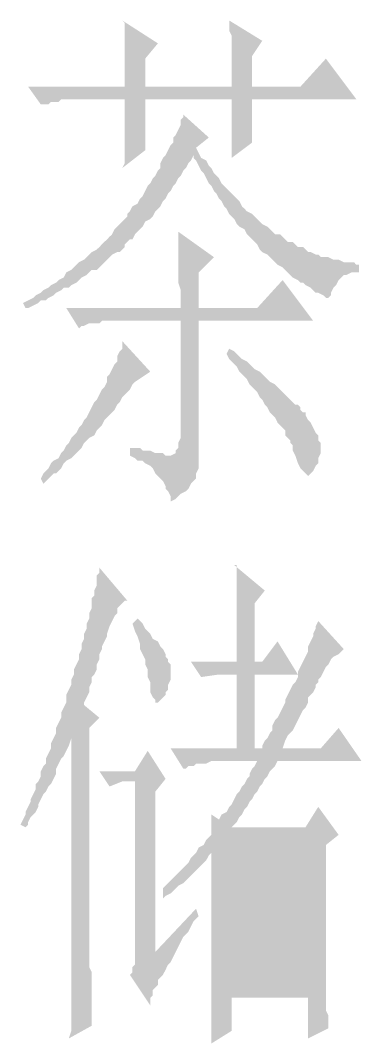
# Model space of a CAD drawing. Header units: millimetres. Extents: x -1120 to 100154, y -9529 to 14223.
# Drawn here: x 49765 to 50057, y 11196 to 12071 of the extents above; entities that cross this region are included whole.
import ezdxf

# ---------------------------------------------------------------- set-up
doc = ezdxf.new("R2010")
doc.units = ezdxf.units.MM
doc.layers.add('A-立面看线', color=7, linetype='Continuous')

msp = doc.modelspace()

# ---------------------------------------------------------------- hatches: boundary and pattern name
at = {"layer": 'A-立面看线'}
for points in [[(49852.19, 11944.59), (49854.37, 11948.95), (49854.37, 11955.47), (49854.37, 11959.83), (49854.37, 11964.18), (49854.37, 11968.53), (49854.37, 11972.88), (49854.37, 11977.23), (49854.37, 11981.59), (49854.37, 11985.94), (49854.37, 11990.29), (49854.37, 11994.64), (49854.37, 11999), (49854.37, 12003.35), (49810.85, 12003.35), (49806.49, 12003.35), (49804.32, 12003.35), (49799.97, 12003.35), (49797.79, 12001.17), (49795.61, 12001.17), (49791.26, 12001.17), (49789.09, 11999), (49784.73, 11999), (49782.56, 11999), (49771.68, 12014.23), (49854.37, 12014.23), (49854.37, 12018.58), (49854.37, 12022.93), (49854.37, 12027.28), (49854.37, 12031.64), (49854.37, 12035.99), (49854.37, 12040.34), (49854.37, 12044.69), (49854.37, 12049.05), (49854.37, 12053.4), (49854.37, 12057.75), (49854.37, 12062.1), (49854.37, 12068.63), (49852.19, 12070.81), (49882.66, 12051.22), (49871.78, 12038.17), (49871.78, 12014.23), (49945.76, 12014.23), (49945.76, 12018.58), (49945.76, 12022.93), (49945.76, 12027.28), (49945.76, 12031.64), (49945.76, 12035.99), (49945.76, 12040.34), (49945.76, 12044.69), (49945.76, 12049.05), (49945.76, 12053.4), (49945.76, 12057.75), (49943.59, 12062.1), (49943.59, 12068.63), (49943.59, 12070.81), (49971.88, 12053.4), (49963.17, 12040.34), (49963.17, 12014.23), (50004.52, 12014.23), (50026.28, 12038.17), (50052.39, 12003.35), (49963.17, 12003.35), (49963.17, 11999), (49963.17, 11994.64), (49963.17, 11990.29), (49963.17, 11985.94), (49963.17, 11981.59), (49963.17, 11977.23), (49963.17, 11972.88), (49963.17, 11966.35), (49963.17, 11966.35), (49945.76, 11953.3), (49945.76, 12003.35), (49871.78, 12003.35), (49871.78, 11959.83), (49852.19, 11944.59)], [(49926.18, 11970.71), (49915.3, 11962), (49917.48, 11957.65), (49919.65, 11953.3), (49924, 11951.12), (49926.18, 11946.77), (49928.36, 11944.59), (49930.53, 11940.24), (49932.71, 11938.06), (49934.88, 11935.89), (49937.06, 11931.54), (49939.24, 11929.36), (49941.41, 11927.18), (49945.76, 11922.83), (49947.94, 11920.66), (49950.12, 11918.48), (49952.29, 11916.3), (49954.47, 11911.95), (49956.65, 11909.78), (49958.82, 11907.6), (49963.17, 11905.42), (49965.35, 11903.25), (49967.53, 11901.07), (49969.7, 11898.9), (49971.88, 11896.72), (49976.23, 11894.54), (49978.41, 11892.37), (49980.58, 11890.19), (49982.76, 11888.01), (49987.11, 11888.01), (49989.29, 11885.84), (49991.46, 11883.66), (49993.64, 11881.49), (49997.99, 11881.49), (50000.17, 11879.31), (50002.34, 11877.13), (50006.7, 11877.13), (50008.87, 11874.96), (50011.05, 11872.78), (50013.22, 11872.78), (50017.58, 11870.61), (50019.75, 11870.61), (50021.93, 11868.43), (50026.28, 11868.43), (50028.46, 11868.43), (50032.81, 11866.25), (50034.98, 11866.25), (50037.16, 11866.25), (50041.51, 11864.08), (50043.69, 11864.08), (50045.87, 11864.08), (50050.22, 11864.08), (50052.39, 11861.9), (50054.57, 11861.9), (50054.57, 11855.37), (50050.22, 11855.37), (50048.04, 11855.37), (50043.69, 11853.2), (50041.51, 11853.2), (50039.34, 11851.02), (50037.16, 11848.84), (50034.98, 11844.49), (50032.81, 11842.32), (50030.63, 11837.96), (50030.63, 11835.79), (50028.46, 11833.61), (50026.28, 11833.61), (50024.1, 11835.79), (50019.75, 11837.96), (50017.58, 11837.96), (50015.4, 11840.14), (50013.22, 11842.32), (50008.87, 11844.49), (50006.7, 11846.67), (50004.52, 11846.67), (50002.34, 11848.84), (49997.99, 11851.02), (49995.82, 11853.2), (49993.64, 11855.37), (49991.46, 11857.55), (49989.29, 11859.73), (49984.93, 11861.9), (49982.76, 11864.08), (49980.58, 11866.25), (49978.41, 11868.43), (49976.23, 11870.61), (49971.88, 11872.78), (49969.7, 11874.96), (49967.53, 11879.31), (49965.35, 11881.49), (49963.17, 11883.66), (49961, 11885.84), (49958.82, 11888.01), (49956.65, 11892.37), (49952.29, 11894.54), (49950.12, 11896.72), (49947.94, 11901.07), (49945.76, 11903.25), (49943.59, 11905.42), (49941.41, 11909.78), (49939.24, 11911.95), (49937.06, 11916.3), (49934.88, 11918.48), (49932.71, 11922.83), (49930.53, 11925.01), (49928.36, 11929.36), (49926.18, 11931.54), (49924, 11935.89), (49921.83, 11940.24), (49919.65, 11942.42), (49917.48, 11946.77), (49915.3, 11951.12), (49913.12, 11953.3), (49913.12, 11955.47), (49910.95, 11951.12), (49908.77, 11948.95), (49906.6, 11944.59), (49904.42, 11942.42), (49902.24, 11938.06), (49900.07, 11935.89), (49897.89, 11931.54), (49895.71, 11929.36), (49893.54, 11925.01), (49891.36, 11922.83), (49889.19, 11918.48), (49887.01, 11916.3), (49884.83, 11911.95), (49882.66, 11909.78), (49880.48, 11907.6), (49878.31, 11903.25), (49876.13, 11901.07), (49871.78, 11898.9), (49869.6, 11894.54), (49867.43, 11892.37), (49865.25, 11890.19), (49863.07, 11888.01), (49860.9, 11883.66), (49858.72, 11883.66), (49856.55, 11881.49), (49854.37, 11879.31), (49854.37, 11877.13), (49852.19, 11874.96), (49850.02, 11872.78), (49847.84, 11872.78), (49843.49, 11870.61), (49841.31, 11868.43), (49839.14, 11866.25), (49836.96, 11864.08), (49834.78, 11861.9), (49832.61, 11859.73), (49830.43, 11857.55), (49826.08, 11857.55), (49823.9, 11855.37), (49821.73, 11853.2), (49817.38, 11851.02), (49815.2, 11848.84), (49813.02, 11846.67), (49808.67, 11844.49), (49806.49, 11842.32), (49802.14, 11842.32), (49799.97, 11840.14), (49795.61, 11837.96), (49793.44, 11835.79), (49789.09, 11833.61), (49786.91, 11831.44), (49782.56, 11831.44), (49780.38, 11829.26), (49776.03, 11827.08), (49771.68, 11824.91), (49769.5, 11824.91), (49767.33, 11829.26), (49771.68, 11831.44), (49776.03, 11833.61), (49778.21, 11835.79), (49782.56, 11837.96), (49784.73, 11840.14), (49789.09, 11842.32), (49791.26, 11844.49), (49795.61, 11846.67), (49797.79, 11848.84), (49802.14, 11851.02), (49804.32, 11855.37), (49808.67, 11857.55), (49810.85, 11859.73), (49813.02, 11861.9), (49815.2, 11864.08), (49819.55, 11866.25), (49821.73, 11868.43), (49823.9, 11870.61), (49826.08, 11872.78), (49830.43, 11874.96), (49832.61, 11877.13), (49834.78, 11879.31), (49836.96, 11881.49), (49839.14, 11883.66), (49841.31, 11885.84), (49843.49, 11888.01), (49845.66, 11892.37), (49847.84, 11894.54), (49850.02, 11896.72), (49852.19, 11898.9), (49854.37, 11901.07), (49856.55, 11903.25), (49856.55, 11905.42), (49858.72, 11907.6), (49858.72, 11907.6), (49860.9, 11911.95), (49865.25, 11914.13), (49867.43, 11918.48), (49869.6, 11920.66), (49871.78, 11925.01), (49873.95, 11929.36), (49876.13, 11931.54), (49878.31, 11935.89), (49880.48, 11938.06), (49882.66, 11942.42), (49884.83, 11944.59), (49884.83, 11948.95), (49887.01, 11953.3), (49889.19, 11955.47), (49891.36, 11959.83), (49893.54, 11964.18), (49895.71, 11966.35), (49895.71, 11970.71), (49897.89, 11972.88), (49900.07, 11977.23), (49902.24, 11981.59), (49902.24, 11985.94), (49904.42, 11988.12), (49904.42, 11990.29), (49926.18, 11970.71)], [(49902.24, 11824.91), (49902.24, 11829.26), (49902.24, 11835.79), (49902.24, 11840.14), (49900.07, 11846.67), (49900.07, 11851.02), (49900.07, 11855.37), (49900.07, 11859.73), (49900.07, 11864.08), (49900.07, 11868.43), (49900.07, 11872.78), (49900.07, 11877.13), (49900.07, 11881.49), (49900.07, 11883.66), (49900.07, 11888.01), (49900.07, 11890.19), (49930.53, 11868.43), (49917.48, 11855.37), (49917.48, 11824.91), (49967.53, 11824.91), (49989.29, 11848.84), (50015.4, 11814.03), (49917.48, 11814.03), (49917.48, 11703.05), (49917.48, 11696.52), (49917.48, 11692.17), (49917.48, 11687.81), (49915.3, 11683.46), (49915.3, 11679.11), (49913.12, 11676.93), (49913.12, 11676.93), (49910.95, 11674.76), (49908.77, 11670.41), (49906.6, 11668.23), (49902.24, 11666.05), (49900.07, 11663.88), (49897.89, 11661.7), (49893.54, 11659.52), (49893.54, 11663.88), (49891.36, 11668.23), (49889.19, 11670.41), (49889.19, 11672.58), (49887.01, 11676.93), (49884.83, 11679.11), (49882.66, 11681.29), (49880.48, 11683.46), (49878.31, 11687.81), (49876.13, 11689.99), (49871.78, 11692.17), (49869.6, 11694.34), (49865.25, 11694.34), (49863.07, 11696.52), (49858.72, 11698.69), (49858.72, 11698.69), (49858.72, 11705.22), (49863.07, 11705.22), (49867.43, 11705.22), (49869.6, 11703.05), (49873.95, 11703.05), (49876.13, 11703.05), (49880.48, 11700.87), (49882.66, 11700.87), (49884.83, 11700.87), (49887.01, 11700.87), (49889.19, 11698.69), (49891.36, 11698.69), (49893.54, 11698.69), (49897.89, 11700.87), (49897.89, 11703.05), (49900.07, 11705.22), (49900.07, 11709.57), (49902.24, 11713.93), (49902.24, 11814.03), (49845.66, 11814.03), (49843.49, 11814.03), (49839.14, 11814.03), (49834.78, 11814.03), (49832.61, 11811.85), (49830.43, 11811.85), (49826.08, 11811.85), (49823.9, 11811.85), (49819.55, 11809.68), (49817.38, 11809.68), (49815.2, 11807.5), (49804.32, 11824.91), (49902.24, 11824.91)], [(49852.19, 11796.62), (49876.13, 11770.51), (49863.07, 11761.8), (49860.9, 11759.63), (49858.72, 11755.27), (49854.37, 11750.92), (49852.19, 11748.74), (49850.02, 11744.39), (49847.84, 11742.22), (49845.66, 11737.86), (49843.49, 11735.69), (49839.14, 11731.34), (49836.96, 11729.16), (49834.78, 11724.81), (49832.61, 11722.63), (49830.43, 11720.46), (49828.26, 11716.1), (49823.9, 11713.93), (49821.73, 11711.75), (49819.55, 11709.57), (49817.38, 11705.22), (49815.2, 11703.05), (49813.02, 11700.87), (49810.85, 11698.69), (49808.67, 11696.52), (49804.32, 11694.34), (49802.14, 11692.17), (49799.97, 11687.81), (49797.79, 11685.64), (49795.61, 11683.46), (49793.44, 11683.46), (49791.26, 11681.29), (49789.09, 11679.11), (49786.91, 11676.93), (49784.73, 11674.76), (49782.56, 11679.11), (49784.73, 11683.46), (49786.91, 11685.64), (49789.09, 11687.81), (49791.26, 11692.17), (49793.44, 11694.34), (49797.79, 11696.52), (49799.97, 11700.87), (49802.14, 11703.05), (49804.32, 11707.4), (49806.49, 11709.57), (49808.67, 11713.93), (49810.85, 11716.1), (49813.02, 11718.28), (49815.2, 11722.63), (49817.38, 11724.81), (49819.55, 11729.16), (49821.73, 11731.34), (49823.9, 11735.69), (49823.9, 11735.69), (49826.08, 11740.04), (49828.26, 11744.39), (49830.43, 11746.57), (49832.61, 11750.92), (49834.78, 11755.27), (49836.96, 11757.45), (49839.14, 11761.8), (49839.14, 11766.15), (49841.31, 11768.33), (49843.49, 11772.68), (49845.66, 11777.03), (49847.84, 11779.21), (49847.84, 11783.56), (49850.02, 11787.91), (49852.19, 11790.09), (49852.19, 11794.44), (49852.19, 11796.62), (49852.19, 11796.62)], [(49941.41, 11785.74), (49943.59, 11790.09), (49947.94, 11787.91), (49952.29, 11783.56), (49954.47, 11781.39), (49958.82, 11779.21), (49963.17, 11774.86), (49965.35, 11772.68), (49969.7, 11770.51), (49971.88, 11768.33), (49976.23, 11763.98), (49978.41, 11761.8), (49982.76, 11759.63), (49984.93, 11757.45), (49987.11, 11755.27), (49989.29, 11753.1), (49991.46, 11750.92), (49993.64, 11748.74), (49995.82, 11746.57), (49997.99, 11744.39), (50000.17, 11742.22), (50002.34, 11742.22), (50004.52, 11740.04), (50004.52, 11737.86), (50006.7, 11735.69), (50008.87, 11735.69), (50008.87, 11733.51), (50011.05, 11729.16), (50013.22, 11726.98), (50015.4, 11722.63), (50017.58, 11718.28), (50019.75, 11716.1), (50019.75, 11711.75), (50021.93, 11709.57), (50021.93, 11705.22), (50021.93, 11705.22), (50021.93, 11700.87), (50019.75, 11696.52), (50019.75, 11692.17), (50017.58, 11689.99), (50015.4, 11685.64), (50013.22, 11683.46), (50011.05, 11681.29), (50011.05, 11681.29), (50008.87, 11683.46), (50006.7, 11685.64), (50004.52, 11687.81), (50002.34, 11692.17), (50000.17, 11698.69), (49997.99, 11703.05), (49997.99, 11705.22), (49997.99, 11707.4), (49995.82, 11709.57), (49995.82, 11711.75), (49993.64, 11713.93), (49991.46, 11716.1), (49991.46, 11720.46), (49989.29, 11722.63), (49987.11, 11724.81), (49984.93, 11726.98), (49982.76, 11731.34), (49980.58, 11733.51), (49978.41, 11735.69), (49976.23, 11740.04), (49974.05, 11742.22), (49971.88, 11746.57), (49969.7, 11748.74), (49967.53, 11753.1), (49965.35, 11755.27), (49961, 11759.63), (49958.82, 11763.98), (49956.65, 11766.15), (49952.29, 11770.51), (49950.12, 11774.86), (49947.94, 11777.03), (49943.59, 11781.39), (49941.41, 11785.74), (49941.41, 11785.74)], [(49806.49, 11200.37), (49808.67, 11206.9), (49808.67, 11213.42), (49808.67, 11219.95), (49808.67, 11224.31), (49808.67, 11230.83), (49808.67, 11237.36), (49808.67, 11241.71), (49808.67, 11246.07), (49808.67, 11252.59), (49808.67, 11256.95), (49808.67, 11261.3), (49808.67, 11265.65), (49808.67, 11270), (49808.67, 11274.36), (49808.67, 11278.71), (49808.67, 11280.88), (49808.67, 11285.24), (49808.67, 11287.41), (49808.67, 11289.59), (49808.67, 11293.94), (49808.67, 11296.12), (49808.67, 11298.29), (49808.67, 11457.15), (49806.49, 11450.62), (49804.32, 11446.27), (49802.14, 11441.91), (49799.97, 11439.74), (49797.79, 11435.39), (49795.61, 11431.03), (49795.61, 11426.68), (49793.44, 11422.33), (49791.26, 11417.98), (49789.09, 11415.8), (49786.91, 11411.45), (49784.73, 11409.27), (49782.56, 11404.92), (49780.38, 11400.57), (49780.38, 11398.39), (49778.21, 11394.04), (49776.03, 11391.86), (49773.85, 11389.69), (49771.68, 11385.34), (49771.68, 11383.16), (49769.5, 11380.98), (49765.15, 11383.16), (49767.33, 11387.51), (49769.5, 11391.86), (49769.5, 11394.04), (49771.68, 11398.39), (49773.85, 11402.75), (49773.85, 11404.92), (49776.03, 11409.27), (49778.21, 11413.63), (49778.21, 11417.98), (49780.38, 11420.15), (49782.56, 11424.51), (49782.56, 11428.86), (49784.73, 11433.21), (49786.91, 11435.39), (49786.91, 11439.74), (49789.09, 11444.09), (49791.26, 11448.44), (49791.26, 11452.8), (49793.44, 11457.15), (49795.61, 11461.5), (49795.61, 11465.85), (49797.79, 11470.2), (49799.97, 11474.56), (49799.97, 11478.91), (49802.14, 11483.26), (49804.32, 11487.61), (49804.32, 11491.97), (49804.32, 11494.14), (49806.49, 11498.49), (49808.67, 11502.85), (49808.67, 11507.2), (49810.85, 11511.55), (49810.85, 11515.9), (49813.02, 11520.25), (49815.2, 11524.61), (49815.2, 11528.96), (49817.38, 11533.31), (49817.38, 11537.66), (49819.55, 11542.02), (49819.55, 11546.37), (49821.73, 11550.72), (49821.73, 11555.07), (49823.9, 11559.42), (49823.9, 11563.78), (49826.08, 11568.13), (49826.08, 11572.48), (49826.08, 11576.83), (49828.26, 11579.01), (49828.26, 11583.36), (49830.43, 11587.71), (49830.43, 11592.07), (49830.43, 11596.42), (49832.61, 11598.59), (49832.61, 11602.95), (49856.55, 11574.66), (49854.37, 11574.66), (49852.19, 11572.48), (49850.02, 11570.3), (49847.84, 11568.13), (49847.84, 11563.78), (49845.66, 11561.6), (49843.49, 11557.25), (49841.31, 11552.9), (49839.14, 11546.37), (49839.14, 11544.19), (49836.96, 11539.84), (49834.78, 11535.49), (49834.78, 11533.31), (49832.61, 11528.96), (49832.61, 11524.61), (49830.43, 11520.25), (49830.43, 11515.9), (49828.26, 11511.55), (49826.08, 11509.37), (49826.08, 11505.02), (49823.9, 11500.67), (49823.9, 11496.32), (49821.73, 11491.97), (49819.55, 11487.61), (49819.55, 11485.44), (49832.61, 11474.56), (49823.9, 11465.85), (49823.9, 11283.06), (49823.9, 11280.88), (49823.9, 11276.53), (49823.9, 11272.18), (49823.9, 11267.83), (49823.9, 11263.48), (49823.9, 11261.3), (49826.08, 11256.95), (49826.08, 11252.59), (49826.08, 11246.07), (49826.08, 11241.71), (49826.08, 11237.36), (49826.08, 11233.01), (49826.08, 11228.66), (49826.08, 11222.13), (49826.08, 11217.78), (49826.08, 11213.42), (49826.08, 11211.25), (49806.49, 11200.37)], [(49928.36, 11196.02), (49928.36, 11202.54), (49928.36, 11206.9), (49928.36, 11213.42), (49928.36, 11217.78), (49928.36, 11222.13), (49928.36, 11226.48), (49928.36, 11233.01), (49928.36, 11237.36), (49928.36, 11241.71), (49928.36, 11243.89), (49928.36, 11248.24), (49928.36, 11252.59), (49928.36, 11256.95), (49928.36, 11259.12), (49928.36, 11263.48), (49928.36, 11359.22), (49926.18, 11357.05), (49924, 11352.7), (49921.83, 11350.52), (49919.65, 11348.34), (49917.48, 11346.17), (49913.12, 11341.81), (49910.95, 11339.64), (49908.77, 11337.46), (49906.6, 11335.29), (49904.42, 11333.11), (49900.07, 11330.93), (49897.89, 11328.76), (49895.71, 11326.58), (49893.54, 11324.41), (49889.19, 11322.23), (49887.01, 11320.05), (49887.01, 11328.76), (49889.19, 11330.93), (49891.36, 11333.11), (49893.54, 11335.29), (49895.71, 11337.46), (49897.89, 11339.64), (49902.24, 11343.99), (49904.42, 11346.17), (49906.6, 11348.34), (49908.77, 11350.52), (49910.95, 11354.87), (49913.12, 11357.05), (49915.3, 11359.22), (49917.48, 11363.58), (49921.83, 11365.75), (49924, 11370.1), (49926.18, 11372.28), (49928.36, 11374.46), (49928.36, 11376.63), (49928.36, 11391.86), (49934.88, 11387.51), (49937.06, 11391.86), (49941.41, 11394.04), (49943.59, 11398.39), (49945.76, 11400.57), (49947.94, 11404.92), (49950.12, 11409.27), (49952.29, 11411.45), (49954.47, 11415.8), (49956.65, 11417.98), (49958.82, 11422.33), (49961, 11424.51), (49961, 11426.68), (49963.17, 11431.03), (49965.35, 11433.21), (49967.53, 11437.56), (49934.88, 11437.56), (49930.53, 11437.56), (49928.36, 11437.56), (49924, 11435.39), (49921.83, 11435.39), (49917.48, 11435.39), (49915.3, 11435.39), (49913.12, 11433.21), (49908.77, 11433.21), (49906.6, 11431.03), (49904.42, 11431.03), (49893.54, 11448.44), (49950.12, 11448.44), (49950.12, 11511.55), (49934.88, 11511.55), (49919.65, 11509.37), (49910.95, 11522.43), (49950.12, 11522.43), (49950.12, 11528.96), (49950.12, 11535.49), (49950.12, 11542.02), (49950.12, 11548.54), (49950.12, 11552.9), (49950.12, 11559.42), (49950.12, 11563.78), (49950.12, 11568.13), (49950.12, 11572.48), (49950.12, 11576.83), (49950.12, 11581.19), (49950.12, 11585.54), (49950.12, 11589.89), (49950.12, 11594.24), (49950.12, 11596.42), (49950.12, 11598.59), (49950.12, 11602.95), (49950.12, 11605.12), (49947.94, 11605.12), (49974.05, 11583.36), (49965.35, 11572.48), (49965.35, 11522.43), (49971.88, 11522.43), (49984.93, 11539.84), (50002.34, 11511.55), (49965.35, 11511.55), (49965.35, 11448.44), (49971.88, 11448.44), (49971.88, 11450.62), (49974.05, 11454.97), (49976.23, 11457.15), (49978.41, 11461.5), (49980.58, 11463.68), (49980.58, 11468.03), (49982.76, 11472.38), (49984.93, 11474.56), (49987.11, 11478.91), (49989.29, 11483.26), (49991.46, 11487.61), (49991.46, 11489.79), (49993.64, 11494.14), (49995.82, 11498.49), (49997.99, 11502.85), (50000.17, 11505.02), (50002.34, 11509.37), (50002.34, 11513.73), (50004.52, 11518.08), (50006.7, 11522.43), (50008.87, 11526.78), (50011.05, 11531.13), (50011.05, 11535.49), (50013.22, 11539.84), (50015.4, 11544.19), (50015.4, 11546.37), (50017.58, 11550.72), (50017.58, 11552.9), (50019.75, 11557.25), (50019.75, 11557.25), (50041.51, 11533.31), (50039.34, 11531.13), (50037.16, 11528.96), (50032.81, 11526.78), (50030.63, 11524.61), (50028.46, 11520.25), (50026.28, 11518.08), (50024.1, 11513.73), (50021.93, 11509.37), (50021.93, 11509.37), (50019.75, 11507.2), (50019.75, 11505.02), (50017.58, 11502.85), (50017.58, 11500.67), (50015.4, 11496.32), (50013.22, 11494.14), (50011.05, 11491.97), (50011.05, 11487.61), (50008.87, 11483.26), (50006.7, 11481.08), (50004.52, 11476.73), (50002.34, 11472.38), (50000.17, 11468.03), (49997.99, 11463.68), (49993.64, 11459.32), (49991.46, 11454.97), (49989.29, 11448.44), (49989.29, 11448.44), (50021.93, 11448.44), (50037.16, 11465.85), (50056.75, 11437.56), (49984.93, 11437.56), (49982.76, 11433.21), (49980.58, 11431.03), (49978.41, 11428.86), (49976.23, 11424.51), (49974.05, 11422.33), (49971.88, 11417.98), (49969.7, 11415.8), (49967.53, 11411.45), (49965.35, 11409.27), (49963.17, 11404.92), (49961, 11402.75), (49958.82, 11398.39), (49956.65, 11396.22), (49954.47, 11391.86), (49952.29, 11389.69), (49950.12, 11385.34), (49947.94, 11383.16), (49945.76, 11380.98), (50008.87, 11380.98), (50019.75, 11398.39), (50037.16, 11374.46), (50026.28, 11365.75), (50026.28, 11265.65), (50026.28, 11263.48), (50026.28, 11259.12), (50026.28, 11256.95), (50026.28, 11252.59), (50026.28, 11248.24), (50026.28, 11243.89), (50026.28, 11239.54), (50026.28, 11235.19), (50026.28, 11230.83), (50026.28, 11224.31), (50028.46, 11219.95), (50028.46, 11213.42), (50028.46, 11209.07), (50011.05, 11200.37), (50011.05, 11235.19), (49945.76, 11235.19), (49945.76, 11206.9), (49928.36, 11196.02)], [(49860.9, 11555.07), (49865.25, 11559.42), (49869.6, 11555.07), (49871.78, 11550.72), (49876.13, 11546.37), (49878.31, 11542.02), (49882.66, 11539.84), (49884.83, 11535.49), (49887.01, 11533.31), (49889.19, 11528.96), (49889.19, 11526.78), (49891.36, 11524.61), (49891.36, 11522.43), (49893.54, 11520.25), (49893.54, 11518.08), (49893.54, 11515.9), (49893.54, 11511.55), (49893.54, 11507.2), (49891.36, 11502.85), (49891.36, 11498.49), (49889.19, 11496.32), (49889.19, 11494.14), (49884.83, 11489.79), (49882.66, 11487.61), (49880.48, 11487.61), (49880.48, 11489.79), (49878.31, 11491.97), (49876.13, 11496.32), (49876.13, 11500.67), (49876.13, 11502.85), (49876.13, 11505.02), (49873.95, 11509.37), (49873.95, 11513.73), (49873.95, 11515.9), (49871.78, 11520.25), (49871.78, 11524.61), (49869.6, 11528.96), (49867.43, 11533.31), (49867.43, 11537.66), (49865.25, 11544.19), (49863.07, 11548.54), (49860.9, 11555.07), (49860.9, 11555.07), (49860.9, 11555.07)], [(49880.48, 11274.36), (49915.3, 11311.35), (49917.48, 11304.82), (49913.12, 11300.47), (49910.95, 11296.12), (49908.77, 11291.76), (49904.42, 11287.41), (49902.24, 11283.06), (49900.07, 11278.71), (49897.89, 11274.36), (49895.71, 11270), (49893.54, 11265.65), (49891.36, 11263.48), (49889.19, 11259.12), (49887.01, 11254.77), (49884.83, 11252.59), (49882.66, 11250.42), (49882.66, 11246.07), (49880.48, 11243.89), (49878.31, 11241.71), (49878.31, 11237.36), (49876.13, 11235.19), (49876.13, 11233.01), (49876.13, 11230.83), (49876.13, 11228.66), (49858.72, 11254.77), (49860.9, 11256.95), (49860.9, 11261.3), (49863.07, 11263.48), (49863.07, 11267.83), (49863.07, 11272.18), (49863.07, 11278.71), (49863.07, 11283.06), (49863.07, 11420.15), (49852.19, 11420.15), (49841.31, 11415.8), (49832.61, 11428.86), (49863.07, 11428.86), (49873.95, 11446.27), (49889.19, 11422.33), (49880.48, 11411.45), (49880.48, 11274.36)], [(49945.76, 11370.1), (49945.76, 11313.53), (50011.05, 11313.53), (50011.05, 11370.1), (49945.76, 11370.1)], [(49945.76, 11302.64), (49945.76, 11246.07), (50011.05, 11246.07), (50011.05, 11302.64), (49945.76, 11302.64)]]:
    msp.add_hatch(color=256, dxfattribs=at).paths.add_polyline_path(points)

doc.saveas('drawing.dxf')
